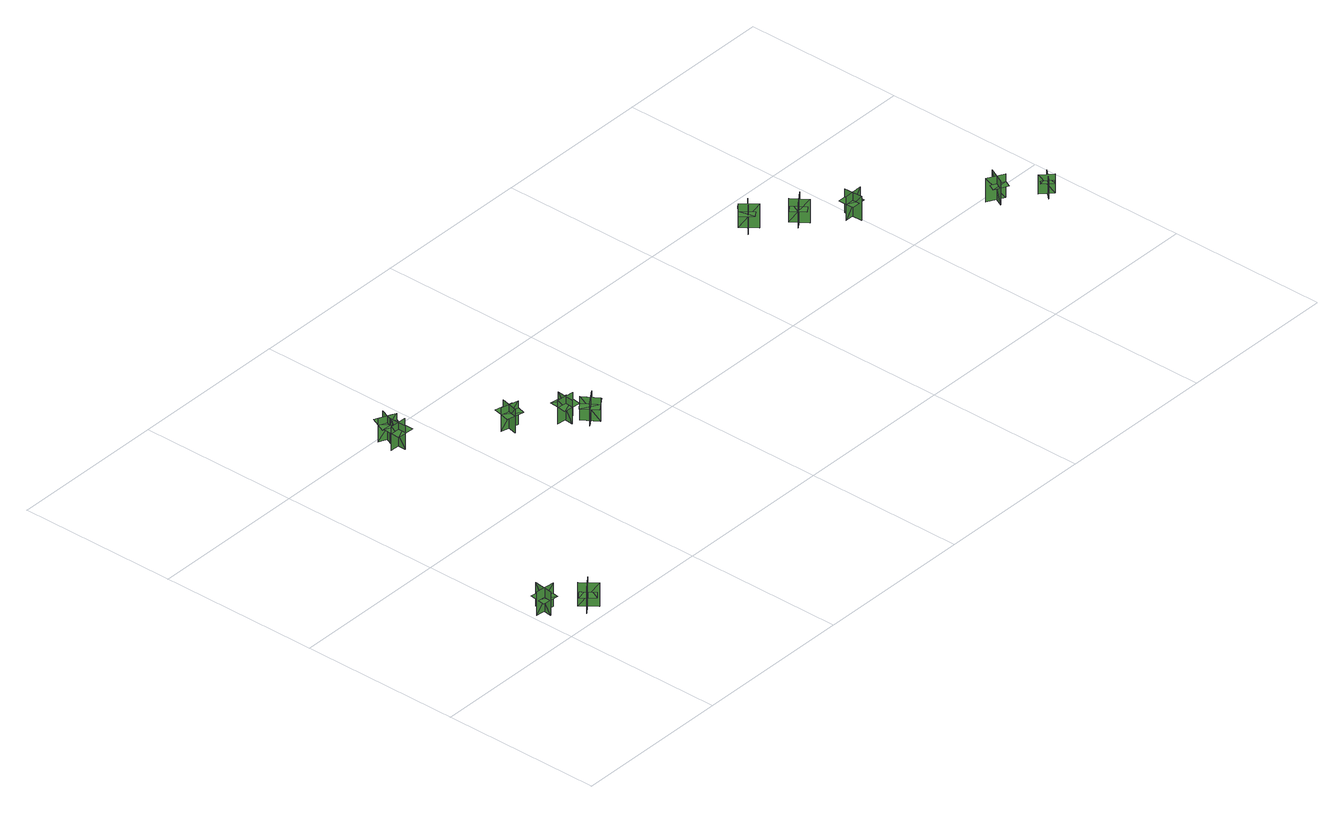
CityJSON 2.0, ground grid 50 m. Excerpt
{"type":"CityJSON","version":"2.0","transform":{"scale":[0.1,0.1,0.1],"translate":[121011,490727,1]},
"CityObjects":{
"tree1":{"type":"SolitaryVegetationObject","geometry":[{"type":"MultiSurface","lod":"1","boundaries":[[[0,1,2]],[[0,2,3]],[[4,5,6]],[[4,6,7]],[[8,9,10]],[[8,10,11]],[[8,12,13]],[[8,13,9]]]}]},
"tree2":{"type":"SolitaryVegetationObject","geometry":[{"type":"MultiSurface","lod":"1","boundaries":[[[14,15,16]],[[14,16,17]],[[18,19,20]],[[18,20,21]],[[22,23,24]],[[22,24,25]],[[22,26,27]],[[22,27,23]]]}]},
"tree3":{"type":"SolitaryVegetationObject","geometry":[{"type":"MultiSurface","lod":"1","boundaries":[[[28,29,30]],[[28,30,31]],[[32,33,34]],[[32,34,35]],[[36,37,38]],[[36,38,39]],[[36,39,40]],[[36,40,41]]]}]},
"tree4":{"type":"SolitaryVegetationObject","geometry":[{"type":"MultiSurface","lod":"1","boundaries":[[[42,43,44]],[[42,44,45]],[[46,47,48]],[[46,48,49]],[[50,51,52]],[[50,52,53]],[[50,53,54]],[[50,54,55]]]}]},
"tree5":{"type":"SolitaryVegetationObject","geometry":[{"type":"MultiSurface","lod":"1","boundaries":[[[56,57,58]],[[56,58,59]],[[60,61,62]],[[60,62,63]],[[64,65,66]],[[64,66,67]],[[64,67,68]],[[64,68,69]]]}]},
"tree6":{"type":"SolitaryVegetationObject","geometry":[{"type":"MultiSurface","lod":"1","boundaries":[[[70,71,72]],[[70,72,73]],[[74,75,76]],[[74,76,77]],[[78,79,80]],[[78,80,81]],[[78,81,82]],[[78,82,83]]]}]},
"tree7":{"type":"SolitaryVegetationObject","geometry":[{"type":"MultiSurface","lod":"1","boundaries":[[[84,85,86]],[[84,86,87]],[[88,89,90]],[[88,90,91]],[[92,93,94]],[[92,94,95]],[[92,95,96]],[[92,96,97]]]}]},
"tree8":{"type":"SolitaryVegetationObject","geometry":[{"type":"MultiSurface","lod":"1","boundaries":[[[98,99,100]],[[98,100,101]],[[102,103,104]],[[102,104,105]],[[106,107,108]],[[106,108,109]],[[106,109,110]],[[106,110,111]]]}]},
"tree9":{"type":"SolitaryVegetationObject","geometry":[{"type":"MultiSurface","lod":"1","boundaries":[[[112,113,114]],[[112,114,115]],[[116,117,118]],[[116,118,119]],[[120,121,122]],[[120,122,123]],[[120,123,124]],[[120,124,125]]]}]},
"tree10":{"type":"SolitaryVegetationObject","geometry":[{"type":"MultiSurface","lod":"1","boundaries":[[[126,127,128]],[[126,128,129]],[[130,131,132]],[[130,132,133]],[[134,135,136]],[[134,136,137]],[[134,137,138]],[[134,138,139]]]}]},
"tree11":{"type":"SolitaryVegetationObject","geometry":[{"type":"MultiSurface","lod":"1","boundaries":[[[140,141,142]],[[140,142,143]],[[144,145,146]],[[144,146,147]],[[148,149,150]],[[148,150,151]],[[148,151,152]],[[148,152,153]]]}]},
"tree12":{"type":"SolitaryVegetationObject","geometry":[{"type":"MultiSurface","lod":"1","boundaries":[[[154,155,156]],[[154,156,157]],[[158,159,160]],[[158,160,161]],[[162,163,164]],[[162,164,165]],[[162,165,166]],[[162,166,167]]]}]}
},
"vertices":[
[1,122,23],[61,115,23],[61,115,100],[1,122,100],[25,93,23],[25,93,100],[32,153,100],[32,153,23],[5,124,70],[57,118,70],[60,142,70],[8,149,70],[2,99,70],[54,93,70],
[142,63,23],[95,26,23],[95,26,101],[142,63,101],[105,67,23],[105,67,101],[142,20,101],[142,20,23],[141,59,71],[100,26,71],[115,7,71],[156,39,71],[125,78,71],[84,46,71],
[358,894,28],[360,949,28],[360,949,105],[358,894,105],[385,919,28],[330,920,28],[330,920,105],[385,919,105],[385,919,84],[386,946,84],[331,948,84],[330,920,84],[329,893,84],[384,891,84],
[376,990,24],[355,939,24],[355,939,101],[376,990,101],[342,976,24],[393,955,24],[393,955,101],[342,976,101],[342,976,80],[331,951,80],[382,929,80],[393,955,80],[404,980,80],[353,1002,80],
[630,780,21],[617,727,21],[617,727,98],[630,780,98],[599,761,21],[653,748,21],[653,748,98],[599,761,98],[599,761,76],[592,734,76],[646,721,76],[653,748,76],[659,775,76],[605,788,76],
[746,635,25],[752,690,25],[752,690,102],[746,635,102],[775,658,25],[720,664,25],[720,664,102],[775,658,102],[775,658,80],[778,685,80],[723,692,80],[720,664,80],[716,637,80],[771,630,80],
[769,593,24],[814,625,24],[814,625,101],[769,593,101],[805,586,24],[773,632,24],[773,632,101],[805,586,101],[805,586,80],[828,602,80],[796,647,80],[773,632,80],[751,616,80],[782,570,80],
[1791,909,10],[1747,871,10],[1747,871,88],[1791,909,88],[1754,912,10],[1754,912,88],[1791,868,88],[1791,868,10],[1754,912,64],[1735,896,64],[1765,861,64],[1784,876,64],[1802,892,64],[1772,928,64],
[1865,827,9],[1899,780,9],[1899,780,86],[1865,827,86],[1860,790,9],[1860,790,86],[1906,824,86],[1906,824,9],[1860,790,62],[1874,770,62],[1911,798,62],[1897,817,62],[1882,837,62],[1845,809,62],
[1997,742,8],[1999,684,8],[1999,684,86],[1997,742,86],[1971,715,8],[1971,715,86],[2030,716,86],[2030,716,8],[1971,715,61],[1972,691,61],[2019,692,61],[2018,716,61],[2017,740,61],[1971,739,61],
[2296,447,9],[2323,499,9],[2323,499,86],[2296,447,86],[2332,459,9],[2332,459,86],[2280,486,86],[2280,486,9],[2332,459,62],[2343,481,62],[2302,502,62],[2291,480,62],[2279,459,62],[2321,437,62],
[2433,370,11],[2399,402,11],[2399,402,73],[2433,370,73],[2432,400,11],[2432,400,73],[2400,366,73],[2400,366,11],[2432,400,54],[2418,413,54],[2392,386,54],[2406,373,54],[2420,359,54],[2446,386,54]
]}
